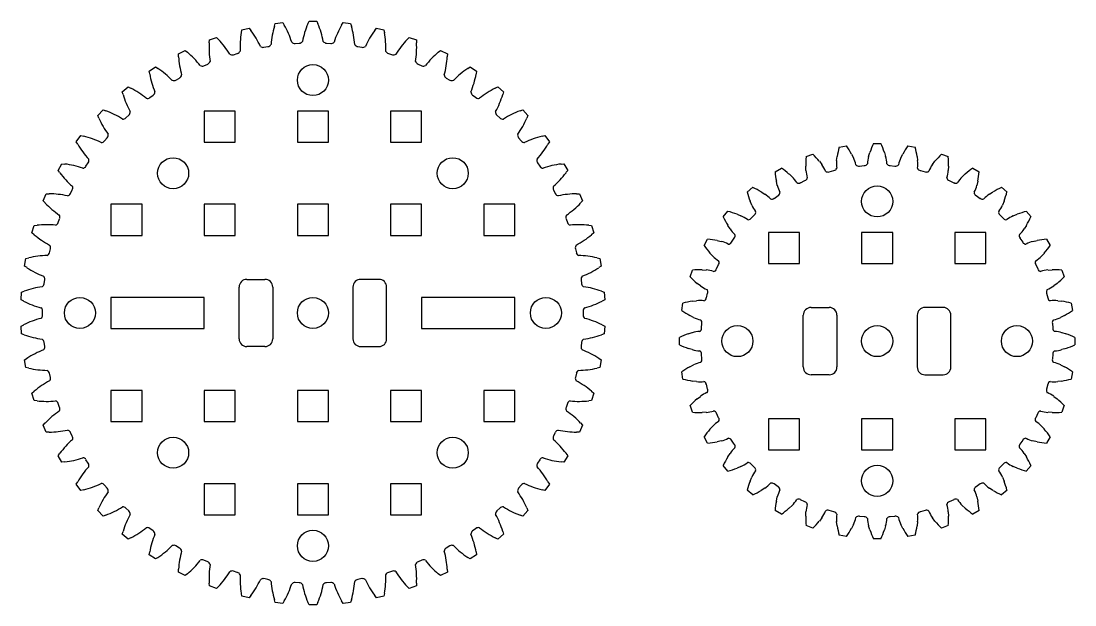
# Model space of a CAD drawing. Header units: millimetres. Extents: x 16 to 202, y 209 to 284.
# Drawn here: x 99.8 to 201.6, y 220.7 to 277.2 of the extents above; entities that cross this region are included whole.
import ezdxf

# ---------------------------------------------------------------- set-up
doc = ezdxf.new("R2010")
doc.units = ezdxf.units.MM
doc.layers.add('Default', color=7, linetype='Continuous')

# ---------------------------------------------------------------- blocks, each defined once
blk = doc.blocks.new('SE')
at = {"layer": 'Default', "color": 7, "linetype": 'Continuous'}
for p, q in [((189.96, 256.73), (189.96, 253.73)), ((192.96, 256.73), (189.96, 256.73)), ((192.96, 253.73), (192.96, 256.73)), ((189.96, 253.73), (192.96, 253.73))]:
    blk.add_line(p, q, dxfattribs=at)
blk = doc.blocks.new('SE1')
at = {"layer": 'Default', "color": 7, "linetype": 'Continuous'}
for p, q in [((171.96, 256.73), (171.96, 253.73)), ((174.96, 256.73), (171.96, 256.73)), ((174.96, 253.73), (174.96, 256.73)), ((171.96, 253.73), (174.96, 253.73))]:
    blk.add_line(p, q, dxfattribs=at)
blk = doc.blocks.new('SE2')
at = {"layer": 'Default', "color": 7, "linetype": 'Continuous'}
for p, q in [((180.96, 256.73), (180.96, 253.73)), ((183.96, 256.73), (180.96, 256.73)), ((183.96, 253.73), (183.96, 256.73)), ((180.96, 253.73), (183.96, 253.73))]:
    blk.add_line(p, q, dxfattribs=at)
blk = doc.blocks.new('SE3')
at = {"layer": 'Default', "color": 7, "linetype": 'Continuous'}
for p, q in [((189.96, 238.73), (189.96, 235.73)), ((192.96, 238.73), (189.96, 238.73)), ((192.96, 235.73), (192.96, 238.73)), ((189.96, 235.73), (192.96, 235.73))]:
    blk.add_line(p, q, dxfattribs=at)
blk = doc.blocks.new('SE4')
at = {"layer": 'Default', "color": 7, "linetype": 'Continuous'}
for p, q in [((171.96, 238.73), (171.96, 235.73)), ((174.96, 238.73), (171.96, 238.73)), ((174.96, 235.73), (174.96, 238.73)), ((171.96, 235.73), (174.96, 235.73))]:
    blk.add_line(p, q, dxfattribs=at)
blk = doc.blocks.new('SE5')
at = {"layer": 'Default', "color": 7, "linetype": 'Continuous'}
for p, q in [((180.96, 238.73), (180.96, 235.73)), ((183.96, 238.73), (180.96, 238.73)), ((183.96, 235.73), (183.96, 238.73)), ((180.96, 235.73), (183.96, 235.73))]:
    blk.add_line(p, q, dxfattribs=at)
blk = doc.blocks.new('SE6')
at = {"layer": 'Default', "color": 7, "linetype": 'Continuous'}
for p, q in [((117.47, 268.45), (117.47, 265.45)), ((120.47, 268.45), (117.47, 268.45)), ((120.47, 265.45), (120.47, 268.45)), ((117.47, 265.45), (120.47, 265.45))]:
    blk.add_line(p, q, dxfattribs=at)
blk = doc.blocks.new('SE7')
at = {"layer": 'Default', "color": 7, "linetype": 'Continuous'}
for p, q in [((126.47, 268.45), (126.47, 265.45)), ((129.47, 268.45), (126.47, 268.45)), ((129.47, 265.45), (129.47, 268.45)), ((126.47, 265.45), (129.47, 265.45))]:
    blk.add_line(p, q, dxfattribs=at)
blk = doc.blocks.new('SE8')
at = {"layer": 'Default', "color": 7, "linetype": 'Continuous'}
for p, q in [((135.47, 268.45), (135.47, 265.45)), ((138.47, 268.45), (135.47, 268.45)), ((138.47, 265.45), (138.47, 268.45)), ((135.47, 265.45), (138.47, 265.45))]:
    blk.add_line(p, q, dxfattribs=at)
blk = doc.blocks.new('SE9')
at = {"layer": 'Default', "color": 7, "linetype": 'Continuous'}
for p, q in [((147.47, 241.45), (144.47, 241.45)), ((144.47, 241.45), (144.47, 238.45)), ((147.47, 238.45), (147.47, 241.45)), ((144.47, 238.45), (147.47, 238.45))]:
    blk.add_line(p, q, dxfattribs=at)
blk = doc.blocks.new('SE10')
at = {"layer": 'Default', "color": 7, "linetype": 'Continuous'}
for p, q in [((147.47, 259.45), (144.47, 259.45)), ((144.47, 259.45), (144.47, 256.45)), ((147.47, 256.45), (147.47, 259.45)), ((144.47, 256.45), (147.47, 256.45))]:
    blk.add_line(p, q, dxfattribs=at)
blk = doc.blocks.new('SE11')
at = {"layer": 'Default', "color": 7, "linetype": 'Continuous'}
blk.add_line((138.47, 250.45), (138.47, 247.45), dxfattribs=at)
blk = doc.blocks.new('SE12')
at = {"layer": 'Default', "color": 7, "linetype": 'Continuous'}
for p, q in [((117.47, 259.45), (117.47, 256.45)), ((120.47, 259.45), (117.47, 259.45)), ((120.47, 256.45), (120.47, 259.45)), ((117.47, 256.45), (120.47, 256.45))]:
    blk.add_line(p, q, dxfattribs=at)
blk = doc.blocks.new('SE13')
at = {"layer": 'Default', "color": 7, "linetype": 'Continuous'}
for p, q in [((126.47, 259.45), (126.47, 256.45)), ((129.47, 259.45), (126.47, 259.45)), ((129.47, 256.45), (129.47, 259.45)), ((126.47, 256.45), (129.47, 256.45))]:
    blk.add_line(p, q, dxfattribs=at)
blk = doc.blocks.new('SE14')
at = {"layer": 'Default', "color": 7, "linetype": 'Continuous'}
for p, q in [((135.47, 259.45), (135.47, 256.45)), ((138.47, 259.45), (135.47, 259.45)), ((138.47, 256.45), (138.47, 259.45)), ((135.47, 256.45), (138.47, 256.45))]:
    blk.add_line(p, q, dxfattribs=at)
blk = doc.blocks.new('SE15')
at = {"layer": 'Default', "color": 7, "linetype": 'Continuous'}
for p, q in [((117.47, 241.45), (117.47, 238.45)), ((120.47, 241.45), (117.47, 241.45)), ((120.47, 238.45), (120.47, 241.45)), ((117.47, 238.45), (120.47, 238.45))]:
    blk.add_line(p, q, dxfattribs=at)
blk = doc.blocks.new('SE16')
at = {"layer": 'Default', "color": 7, "linetype": 'Continuous'}
for p, q in [((126.47, 241.45), (126.47, 238.45)), ((129.47, 241.45), (126.47, 241.45)), ((129.47, 238.45), (129.47, 241.45)), ((126.47, 238.45), (129.47, 238.45))]:
    blk.add_line(p, q, dxfattribs=at)
blk = doc.blocks.new('SE17')
at = {"layer": 'Default', "color": 7, "linetype": 'Continuous'}
for p, q in [((135.47, 241.45), (135.47, 238.45)), ((138.47, 241.45), (135.47, 241.45)), ((138.47, 238.45), (138.47, 241.45)), ((135.47, 238.45), (138.47, 238.45))]:
    blk.add_line(p, q, dxfattribs=at)
blk = doc.blocks.new('SE18')
at = {"layer": 'Default', "color": 7, "linetype": 'Continuous'}
for p, q in [((117.47, 232.45), (117.47, 229.45)), ((120.47, 232.45), (117.47, 232.45)), ((120.47, 229.45), (120.47, 232.45)), ((117.47, 229.45), (120.47, 229.45))]:
    blk.add_line(p, q, dxfattribs=at)
blk = doc.blocks.new('SE19')
at = {"layer": 'Default', "color": 7, "linetype": 'Continuous'}
for p, q in [((126.47, 232.45), (126.47, 229.45)), ((129.47, 232.45), (126.47, 232.45)), ((129.47, 229.45), (129.47, 232.45)), ((126.47, 229.45), (129.47, 229.45))]:
    blk.add_line(p, q, dxfattribs=at)
blk = doc.blocks.new('SE20')
at = {"layer": 'Default', "color": 7, "linetype": 'Continuous'}
for p, q in [((135.47, 232.45), (135.47, 229.45)), ((138.47, 232.45), (135.47, 232.45)), ((138.47, 229.45), (138.47, 232.45)), ((135.47, 229.45), (138.47, 229.45))]:
    blk.add_line(p, q, dxfattribs=at)
blk = doc.blocks.new('SE21')
at = {"layer": 'Default', "color": 7, "linetype": 'Continuous'}
for p, q in [((111.47, 241.45), (108.47, 241.45)), ((108.47, 241.45), (108.47, 238.45)), ((111.47, 238.45), (111.47, 241.45)), ((108.47, 238.45), (111.47, 238.45))]:
    blk.add_line(p, q, dxfattribs=at)
blk = doc.blocks.new('SE22')
at = {"layer": 'Default', "color": 7, "linetype": 'Continuous'}
for p, q in [((111.47, 259.45), (108.47, 259.45)), ((108.47, 259.45), (108.47, 256.45)), ((111.47, 256.45), (111.47, 259.45)), ((108.47, 256.45), (111.47, 256.45))]:
    blk.add_line(p, q, dxfattribs=at)
blk = doc.blocks.new('SE23')
at = {"layer": 'Default', "color": 7, "linetype": 'Continuous'}
for p, q in [((147.47, 241.45), (144.47, 241.45)), ((144.47, 241.45), (144.47, 238.45)), ((147.47, 238.45), (147.47, 241.45)), ((144.47, 238.45), (147.47, 238.45))]:
    blk.add_line(p, q, dxfattribs=at)
blk = doc.blocks.new('SE24')
at = {"layer": 'Default', "color": 7, "linetype": 'Continuous'}
for p, q in [((147.47, 259.45), (144.47, 259.45)), ((144.47, 259.45), (144.47, 256.45)), ((147.47, 256.45), (147.47, 259.45)), ((144.47, 256.45), (147.47, 256.45))]:
    blk.add_line(p, q, dxfattribs=at)
blk = doc.blocks.new('SE25')
at = {"layer": 'Default', "color": 7, "linetype": 'Continuous'}
for p, q in [((147.47, 250.45), (138.47, 250.45)), ((147.47, 247.45), (147.47, 250.45)), ((138.47, 247.45), (147.47, 247.45))]:
    blk.add_line(p, q, dxfattribs=at)
blk = doc.blocks.new('SE26')
at = {"layer": 'Default', "color": 7, "linetype": 'Continuous'}
blk.add_line((108.47, 250.45), (108.47, 247.45), dxfattribs=at)
blk = doc.blocks.new('SE27')
at = {"layer": 'Default', "color": 7, "linetype": 'Continuous'}
for p, q in [((117.47, 250.45), (108.47, 250.45)), ((117.47, 247.45), (117.47, 250.45)), ((108.47, 247.45), (117.47, 247.45))]:
    blk.add_line(p, q, dxfattribs=at)

msp = doc.modelspace()

# ---------------------------------------------------------------- linework, layer by layer
at = {"color": 7, "linetype": 'Continuous'}
for p, q in [((124.25, 276.65), (124.33, 276.92)), ((124.33, 276.92), (125.06, 277.01)), ((125.06, 277.01), (125.2, 276.76)), ((127.49, 276.9), (127.6, 277.15)), ((127.6, 277.15), (128.34, 277.15)), ((128.34, 277.15), (128.45, 276.9)), ((130.74, 276.76), (130.88, 277.01)), ((130.88, 277.01), (131.61, 276.92)), ((131.61, 276.92), (131.69, 276.65)), ((121.06, 276.03), (121.1, 276.31)), ((121.1, 276.31), (121.82, 276.48)), ((121.82, 276.48), (121.99, 276.25)), ((133.95, 276.25), (134.11, 276.48)), ((134.11, 276.48), (134.83, 276.31)), ((134.83, 276.31), (134.88, 276.03)), ((117.96, 275.05), (117.97, 275.33)), ((117.97, 275.33), (118.67, 275.58)), ((118.67, 275.58), (118.86, 275.37)), ((126.25, 274.99), (126.65, 275.02)), ((129.28, 275.02), (129.69, 274.99)), ((137.08, 275.37), (137.27, 275.58)), ((137.27, 275.58), (137.96, 275.33)), ((137.96, 275.33), (137.98, 275.05)), ((114.98, 273.99), (115.64, 274.32)), ((115, 273.71), (114.98, 273.99)), ((115.64, 274.32), (115.85, 274.14)), ((120.29, 273.89), (120.67, 274.01)), ((123.24, 274.62), (123.63, 274.69)), ((132.3, 274.69), (132.7, 274.62)), ((135.26, 274.01), (135.65, 273.89)), ((140.08, 274.14), (140.3, 274.32)), ((140.3, 274.32), (140.96, 273.99)), ((140.96, 273.99), (140.94, 273.71)), ((117.45, 272.83), (117.81, 272.99)), ((138.12, 272.99), (138.49, 272.83)), ((112.16, 272.31), (112.78, 272.72)), ((112.21, 272.04), (112.16, 272.31)), ((112.78, 272.72), (113.01, 272.56)), ((142.93, 272.56), (143.16, 272.72)), ((143.16, 272.72), (143.78, 272.31)), ((143.78, 272.31), (143.73, 272.04)), ((109.55, 270.32), (110.12, 270.79)), ((110.12, 270.79), (110.37, 270.67)), ((114.74, 271.45), (115.09, 271.65)), ((140.84, 271.65), (141.19, 271.45)), ((145.57, 270.67), (145.82, 270.79)), ((145.82, 270.79), (146.38, 270.32)), ((109.64, 270.05), (109.55, 270.32)), ((112.22, 269.76), (112.54, 270)), ((143.39, 270), (143.72, 269.76)), ((146.38, 270.32), (146.3, 270.05)), ((107.2, 268.04), (107.7, 268.57)), ((107.31, 267.78), (107.2, 268.04)), ((107.7, 268.57), (107.97, 268.48)), ((109.91, 267.79), (110.2, 268.07)), ((145.73, 268.07), (146.03, 267.79)), ((147.97, 268.48), (148.23, 268.57)), ((148.23, 268.57), (148.74, 268.04)), ((148.74, 268.04), (148.63, 267.78)), ((105.12, 265.5), (105.56, 266.09)), ((105.56, 266.09), (105.84, 266.02)), ((107.84, 265.57), (108.1, 265.88)), ((147.83, 265.88), (148.09, 265.57)), ((150.1, 266.02), (150.37, 266.09)), ((150.37, 266.09), (150.81, 265.5)), ((105.26, 265.25), (105.12, 265.5)), ((150.81, 265.5), (150.67, 265.25)), ((178.79, 264.98), (179.49, 265.1)), ((182.1, 265.33), (182.81, 265.33)), ((185.43, 265.1), (186.12, 264.98)), ((175.59, 264.06), (176.26, 264.3)), ((176.88, 263.61), (177.12, 263.29)), ((178.55, 263.67), (178.6, 264.07)), ((179.98, 264.31), (180.16, 263.95)), ((181.64, 264.08), (181.75, 264.47)), ((183.16, 264.47), (183.28, 264.08)), ((184.75, 263.95), (184.93, 264.31)), ((186.32, 264.07), (186.36, 263.67)), ((187.8, 263.29), (188.04, 263.61)), ((188.66, 264.3), (189.32, 264.06)), ((103.36, 262.73), (103.72, 263.37)), ((103.52, 262.51), (103.36, 262.73)), ((103.72, 263.37), (104, 263.34)), ((106.05, 263.12), (106.27, 263.46)), ((149.66, 263.46), (149.88, 263.12)), ((151.93, 263.34), (152.21, 263.37)), ((152.21, 263.37), (152.58, 262.73)), ((152.58, 262.73), (152.41, 262.51)), ((172.6, 262.59), (173.21, 262.95)), ((175.58, 262.73), (175.56, 263.13)), ((177.83, 262.6), (178.29, 262.72)), ((180.74, 263.15), (181.21, 263.19)), ((183.7, 263.19), (184.18, 263.15)), ((186.63, 262.72), (187.09, 262.6)), ((189.36, 263.13), (189.33, 262.73)), ((191.7, 262.95), (192.31, 262.59)), ((172.82, 261.28), (172.73, 261.67)), ((173.95, 262.38), (174.24, 262.1)), ((175.05, 261.54), (175.49, 261.74)), ((189.43, 261.74), (189.86, 261.54)), ((190.68, 262.1), (190.97, 262.38)), ((192.19, 261.67), (192.09, 261.28)), ((104.55, 260.48), (104.73, 260.84)), ((151.2, 260.84), (151.38, 260.48)), ((169.91, 260.63), (170.45, 261.09)), ((171.27, 260.65), (171.61, 260.43)), ((193.31, 260.43), (193.64, 260.65)), ((194.47, 261.09), (195.01, 260.63)), ((101.92, 259.78), (102.21, 260.46)), ((102.11, 259.58), (101.92, 259.78)), ((102.21, 260.46), (102.49, 260.46)), ((153.44, 260.46), (153.72, 260.46)), ((153.72, 260.46), (154.01, 259.78)), ((154.01, 259.78), (153.82, 259.58)), ((170.35, 259.38), (170.19, 259.75)), ((172.51, 260.02), (172.9, 260.3)), ((192.02, 260.3), (192.41, 260.02)), ((194.72, 259.75), (194.56, 259.38)), ((167.6, 258.24), (168.05, 258.78)), ((196.86, 258.78), (197.32, 258.24)), ((103.37, 257.69), (103.51, 258.06)), ((152.43, 258.06), (152.56, 257.69)), ((168.94, 258.49), (169.31, 258.33)), ((170.26, 258.09), (170.6, 258.42)), ((194.32, 258.42), (194.65, 258.09)), ((195.61, 258.33), (195.98, 258.49)), ((100.84, 256.68), (101.05, 257.39)), ((101.06, 256.5), (100.84, 256.68)), ((101.05, 257.39), (101.33, 257.42)), ((154.61, 257.42), (154.88, 257.39)), ((154.88, 257.39), (155.1, 256.68)), ((155.1, 256.68), (154.88, 256.5)), ((168.25, 257.08), (168.03, 257.41)), ((196.88, 257.41), (196.66, 257.08)), ((165.74, 255.47), (166.09, 256.08)), ((167.01, 255.96), (167.4, 255.86)), ((168.39, 255.79), (168.66, 256.18)), ((196.25, 256.18), (196.53, 255.79)), ((197.51, 255.86), (197.9, 255.96)), ((198.82, 256.08), (199.18, 255.47)), ((102.52, 254.77), (102.62, 255.16)), ((153.32, 255.16), (153.41, 254.77)), ((166.59, 254.45), (166.31, 254.74)), ((198.61, 254.74), (198.33, 254.45)), ((100.13, 253.48), (100.25, 254.21)), ((100.36, 253.33), (100.13, 253.48)), ((100.25, 254.21), (100.53, 254.27)), ((155.41, 254.27), (155.68, 254.21)), ((155.81, 253.48), (155.58, 253.33)), ((155.68, 254.21), (155.81, 253.48)), ((166.94, 253.2), (167.14, 253.63)), ((197.77, 253.63), (197.97, 253.2)), ((164.39, 252.43), (164.63, 253.09)), ((165.56, 253.13), (165.96, 253.1)), ((198.96, 253.1), (199.36, 253.13)), ((200.29, 253.09), (200.53, 252.43)), ((102.02, 251.78), (102.07, 252.18)), ((153.87, 252.18), (153.92, 251.78)), ((165.4, 251.57), (165.08, 251.81)), ((199.84, 251.81), (199.52, 251.57)), ((99.79, 250.22), (99.83, 250.96)), ((99.83, 250.96), (100.09, 251.05)), ((155.84, 251.05), (156.11, 250.96)), ((156.11, 250.96), (156.15, 250.22)), ((165.97, 250.4), (166.09, 250.86)), ((198.83, 250.86), (198.95, 250.4)), ((100.04, 250.09), (99.79, 250.22)), ((156.15, 250.22), (155.9, 250.09)), ((163.59, 249.2), (163.71, 249.89)), ((164.62, 250.09), (165.02, 250.13)), ((199.9, 250.13), (200.3, 250.09)), ((201.21, 249.89), (201.33, 249.2)), ((101.87, 248.75), (101.87, 249.15)), ((154.07, 249.15), (154.07, 248.75)), ((164.73, 248.52), (164.37, 248.7)), ((200.54, 248.7), (200.18, 248.52)), ((99.79, 247.67), (100.04, 247.8)), ((99.83, 246.94), (99.79, 247.67)), ((155.9, 247.8), (156.15, 247.67)), ((156.15, 247.67), (156.11, 246.94)), ((165.49, 247.47), (165.53, 247.95)), ((199.38, 247.95), (199.42, 247.47)), ((100.09, 246.84), (99.83, 246.94)), ((156.11, 246.94), (155.84, 246.84)), ((163.36, 245.87), (163.36, 246.58)), ((164.22, 246.93), (164.6, 247.05)), ((200.31, 247.05), (200.7, 246.93)), ((201.56, 246.58), (201.56, 245.87)), ((102.07, 245.72), (102.02, 246.12)), ((153.92, 246.12), (153.87, 245.72)), ((164.6, 245.41), (164.22, 245.52)), ((200.7, 245.52), (200.31, 245.41)), ((100.13, 244.41), (100.36, 244.57)), ((100.25, 243.69), (100.13, 244.41)), ((155.58, 244.57), (155.81, 244.41)), ((155.81, 244.41), (155.68, 243.69)), ((165.53, 244.51), (165.49, 244.98)), ((199.42, 244.98), (199.38, 244.51)), ((100.53, 243.62), (100.25, 243.69)), ((155.68, 243.69), (155.41, 243.62)), ((163.71, 242.56), (163.59, 243.26)), ((164.37, 243.75), (164.73, 243.93)), ((200.18, 243.93), (200.54, 243.75)), ((201.33, 243.26), (201.21, 242.56)), ((102.62, 242.73), (102.52, 243.12)), ((153.41, 243.12), (153.32, 242.73)), ((165.02, 242.32), (164.62, 242.37)), ((200.3, 242.37), (199.9, 242.32)), ((100.84, 241.21), (101.06, 241.39)), ((101.05, 240.5), (100.84, 241.21)), ((154.88, 241.39), (155.1, 241.21)), ((155.1, 241.21), (154.88, 240.5)), ((166.09, 241.6), (165.97, 242.06)), ((198.95, 242.06), (198.83, 241.6)), ((101.33, 240.47), (101.05, 240.5)), ((103.51, 239.83), (103.37, 240.21)), ((152.56, 240.21), (152.43, 239.83)), ((154.88, 240.5), (154.61, 240.47)), ((165.08, 240.65), (165.4, 240.89)), ((199.52, 240.89), (199.84, 240.65)), ((164.63, 239.36), (164.39, 240.03)), ((165.96, 239.35), (165.56, 239.33)), ((167.14, 238.82), (166.94, 239.26)), ((197.97, 239.26), (197.77, 238.82)), ((199.36, 239.33), (198.96, 239.35)), ((200.53, 240.03), (200.29, 239.36)), ((101.92, 238.11), (102.11, 238.32)), ((153.82, 238.32), (154.01, 238.11)), ((102.21, 237.44), (101.92, 238.11)), ((102.49, 237.44), (102.21, 237.44)), ((104.73, 237.05), (104.55, 237.41)), ((151.38, 237.41), (151.2, 237.05)), ((153.72, 237.44), (153.44, 237.44)), ((154.01, 238.11), (153.72, 237.44)), ((166.31, 237.72), (166.59, 238.01)), ((198.33, 238.01), (198.61, 237.72)), ((166.09, 236.37), (165.74, 236.98)), ((167.4, 236.59), (167.01, 236.5)), ((168.66, 236.28), (168.39, 236.67)), ((196.53, 236.67), (196.25, 236.28)), ((197.9, 236.5), (197.51, 236.59)), ((199.18, 236.98), (198.82, 236.37)), ((103.36, 235.16), (103.52, 235.39)), ((103.72, 234.53), (103.36, 235.16)), ((152.58, 235.16), (152.21, 234.53)), ((152.41, 235.39), (152.58, 235.16)), ((168.03, 235.04), (168.25, 235.38)), ((196.66, 235.38), (196.88, 235.04)), ((104, 234.56), (103.72, 234.53)), ((106.27, 234.44), (106.05, 234.77)), ((149.88, 234.77), (149.66, 234.44)), ((152.21, 234.53), (151.93, 234.56)), ((168.05, 233.68), (167.6, 234.22)), ((169.31, 234.12), (168.94, 233.96)), ((170.6, 234.03), (170.26, 234.37)), ((194.65, 234.37), (194.32, 234.03)), ((195.98, 233.96), (195.61, 234.12)), ((197.32, 234.22), (196.86, 233.68)), ((170.19, 232.71), (170.35, 233.08)), ((194.56, 233.08), (194.72, 232.71)), ((105.12, 232.4), (105.26, 232.64)), ((105.56, 231.81), (105.12, 232.4)), ((108.1, 232.02), (107.84, 232.32)), ((148.09, 232.32), (147.83, 232.02)), ((150.81, 232.4), (150.37, 231.81)), ((150.67, 232.64), (150.81, 232.4)), ((172.9, 232.16), (172.51, 232.43)), ((192.41, 232.43), (192.02, 232.16)), ((105.84, 231.87), (105.56, 231.81)), ((150.37, 231.81), (150.1, 231.87)), ((170.45, 231.37), (169.91, 231.82)), ((171.61, 232.02), (171.27, 231.8)), ((172.73, 230.78), (172.82, 231.17)), ((192.09, 231.17), (192.19, 230.78)), ((193.64, 231.8), (193.31, 232.02)), ((195.01, 231.82), (194.47, 231.37)), ((107.2, 229.86), (107.31, 230.12)), ((110.2, 229.82), (109.91, 230.1)), ((146.03, 230.1), (145.73, 229.82)), ((148.63, 230.12), (148.74, 229.86)), ((174.24, 230.36), (173.95, 230.08)), ((175.49, 230.71), (175.05, 230.91)), ((189.86, 230.91), (189.43, 230.71)), ((190.97, 230.08), (190.68, 230.36)), ((107.7, 229.32), (107.2, 229.86)), ((107.97, 229.42), (107.7, 229.32)), ((148.23, 229.32), (147.97, 229.42)), ((148.74, 229.86), (148.23, 229.32)), ((173.21, 229.51), (172.6, 229.86)), ((175.56, 229.33), (175.58, 229.73)), ((177.12, 229.17), (176.88, 228.85)), ((178.29, 229.74), (177.83, 229.86)), ((181.21, 229.26), (180.74, 229.3)), ((184.18, 229.3), (183.7, 229.26)), ((187.09, 229.86), (186.63, 229.74)), ((188.04, 228.85), (187.8, 229.17)), ((189.33, 229.73), (189.36, 229.33)), ((192.31, 229.86), (191.7, 229.51)), ((112.54, 227.89), (112.22, 228.13)), ((143.72, 228.13), (143.39, 227.89)), ((176.26, 228.16), (175.59, 228.4)), ((178.6, 228.39), (178.55, 228.79)), ((180.16, 228.5), (179.98, 228.14)), ((181.75, 227.99), (181.64, 228.37)), ((183.28, 228.37), (183.16, 227.99)), ((184.93, 228.14), (184.75, 228.5)), ((186.36, 228.79), (186.32, 228.39)), ((189.32, 228.4), (188.66, 228.16)), ((109.55, 227.58), (109.64, 227.85)), ((110.12, 227.1), (109.55, 227.58)), ((110.37, 227.23), (110.12, 227.1)), ((145.82, 227.1), (145.57, 227.23)), ((146.38, 227.58), (145.82, 227.1)), ((146.3, 227.85), (146.38, 227.58)), ((179.49, 227.36), (178.79, 227.48)), ((182.81, 227.13), (182.1, 227.13)), ((186.12, 227.48), (185.43, 227.36)), ((115.09, 226.24), (114.74, 226.44)), ((141.19, 226.44), (140.84, 226.24)), ((112.16, 225.58), (112.21, 225.86)), ((112.78, 225.18), (112.16, 225.58)), ((113.01, 225.33), (112.78, 225.18)), ((117.81, 224.9), (117.45, 225.06)), ((138.49, 225.06), (138.12, 224.9)), ((143.16, 225.18), (142.93, 225.33)), ((143.78, 225.58), (143.16, 225.18)), ((143.73, 225.86), (143.78, 225.58)), ((114.98, 223.91), (115, 224.19)), ((115.64, 223.58), (114.98, 223.91)), ((120.67, 223.89), (120.29, 224)), ((135.65, 224), (135.26, 223.89)), ((140.96, 223.91), (140.3, 223.58)), ((140.94, 224.19), (140.96, 223.91)), ((115.85, 223.76), (115.64, 223.58)), ((123.63, 223.21), (123.24, 223.28)), ((126.65, 222.88), (126.25, 222.9)), ((129.69, 222.9), (129.28, 222.88)), ((132.7, 223.28), (132.3, 223.21)), ((140.3, 223.58), (140.08, 223.76)), ((117.97, 222.57), (117.96, 222.85)), ((118.67, 222.32), (117.97, 222.57)), ((118.86, 222.52), (118.67, 222.32)), ((137.27, 222.32), (137.08, 222.52)), ((137.96, 222.57), (137.27, 222.32)), ((137.98, 222.85), (137.96, 222.57)), ((121.1, 221.59), (121.06, 221.86)), ((121.82, 221.42), (121.1, 221.59)), ((121.99, 221.64), (121.82, 221.42)), ((124.33, 220.97), (124.25, 221.24)), ((125.06, 220.89), (124.33, 220.97)), ((125.2, 221.13), (125.06, 220.89)), ((127.6, 220.74), (127.49, 221)), ((128.45, 221), (128.34, 220.74)), ((130.88, 220.89), (130.74, 221.13)), ((131.61, 220.97), (130.88, 220.89)), ((131.69, 221.24), (131.61, 220.97)), ((134.11, 221.42), (133.95, 221.64)), ((134.83, 221.59), (134.11, 221.42)), ((134.88, 221.86), (134.83, 221.59)), ((128.34, 220.74), (127.6, 220.74))]:
    msp.add_line(p, q, dxfattribs=at)
for centre in [(127.97, 271.45), (114.47, 262.45), (141.47, 262.45), (182.46, 259.73), (105.47, 248.95), (127.97, 248.95), (150.47, 248.95), (168.96, 246.23), (182.46, 246.23), (195.96, 246.23), (114.47, 235.45), (141.47, 235.45), (182.46, 232.73), (127.97, 226.45)]:
    msp.add_circle(centre, 1.5, dxfattribs=at)
for centre, radius, start, end in [((135.19, 273.58), 8.39, 156.7367, 168.9717), ((120.74, 273.58), 8.39, 11.0283, 23.2633), ((129.32, 274.59), 8.39, 170.07, 182.3051), ((115.25, 271.25), 8.39, 24.3616, 36.5966), ((132.29, 274.26), 8.39, 163.4034, 175.6384), ((117.93, 272.58), 8.39, 17.6949, 29.93), ((138.01, 272.58), 8.39, 150.07, 162.3051), ((123.65, 274.26), 8.39, 4.3616, 16.5966), ((140.68, 271.25), 8.39, 143.4034, 155.6384), ((126.62, 274.59), 8.39, 357.6949, 9.93), ((126.33, 274.57), 8.39, 176.7367, 188.9717), ((112.75, 269.63), 8.39, 31.0283, 43.2633), ((123.57, 275.07), 0.391, 278.706, 332.706), ((126.22, 275.38), 0.391, 220.6274, 274.6274), ((126.64, 275.41), 0.391, 272.0393, 326.0393), ((129.3, 275.41), 0.391, 213.9607, 267.9607), ((129.72, 275.38), 0.391, 265.3726, 319.3726), ((132.36, 275.07), 0.391, 207.294, 261.294), ((143.18, 269.63), 8.39, 136.7367, 148.9717), ((129.6, 274.57), 8.39, 351.0283, 3.2633), ((110.45, 267.72), 8.39, 37.6949, 49.93), ((120.17, 274.27), 0.391, 233.9607, 287.9607), ((120.57, 274.39), 0.391, 285.3726, 339.3726), ((123.16, 275), 0.391, 227.294, 281.294), ((132.77, 275), 0.391, 258.706, 312.706), ((135.36, 274.39), 0.391, 200.6274, 254.6274), ((135.77, 274.27), 0.391, 252.0393, 306.0393), ((145.48, 267.72), 8.39, 130.07, 142.3051), ((123.37, 274.21), 8.39, 183.4034, 195.6384), ((117.28, 273.19), 0.391, 240.6274, 294.6274), ((117.67, 273.36), 0.391, 292.0393, 346.0393), ((138.27, 273.36), 0.391, 193.9607, 247.9607), ((138.65, 273.19), 0.391, 245.3726, 299.3726), ((132.57, 274.21), 8.39, 344.3616, 356.5966), ((120.47, 273.5), 8.39, 190.07, 202.3051), ((108.39, 265.56), 8.39, 44.3616, 56.5966), ((114.9, 272), 0.391, 298.706, 352.706), ((141.03, 272), 0.391, 187.294, 241.294), ((147.54, 265.56), 8.39, 123.4034, 135.6384), ((135.47, 273.5), 8.39, 337.6949, 349.93), ((114.54, 271.79), 0.391, 247.294, 301.294), ((141.4, 271.79), 0.391, 238.706, 292.706), ((117.67, 272.47), 8.39, 196.7367, 208.9717), ((106.6, 263.17), 8.39, 51.0283, 63.2633), ((111.98, 270.07), 0.391, 253.9607, 307.9607), ((112.32, 270.32), 0.391, 305.3726, 359.3726), ((143.62, 270.32), 0.391, 180.6274, 234.6274), ((143.96, 270.07), 0.391, 232.0393, 286.0393), ((149.34, 263.17), 8.39, 116.7367, 128.9717), ((138.27, 272.47), 8.39, 331.0283, 343.2633), ((115.01, 271.11), 8.39, 203.4034, 215.6384), ((105.09, 260.6), 8.39, 57.6949, 69.93), ((109.64, 268.07), 0.391, 260.6274, 314.6274), ((109.94, 268.36), 0.391, 312.0393, 6.0393), ((145.99, 268.36), 0.391, 173.9607, 227.9607), ((146.3, 268.07), 0.391, 225.3726, 279.3726), ((150.85, 260.6), 8.39, 110.07, 122.3051), ((140.93, 271.11), 8.39, 324.3616, 336.5966), ((103.89, 257.86), 8.39, 64.3616, 76.5966), ((107.81, 266.14), 0.391, 318.706, 12.706), ((148.13, 266.14), 0.391, 167.294, 221.294), ((152.04, 257.86), 8.39, 103.4034, 115.6384), ((112.52, 269.46), 8.39, 210.07, 222.3051), ((107.54, 265.82), 0.391, 267.294, 321.294), ((148.4, 265.82), 0.391, 218.706, 272.706), ((143.41, 269.46), 8.39, 317.6949, 329.93), ((185.98, 262.96), 7.46, 164.2891, 171.4247), ((173.43, 260.74), 7.46, 28.5753, 35.7109), ((188.83, 262.09), 7.46, 154.2891, 161.4247), ((176.09, 262.09), 7.46, 18.5753, 25.7109), ((191.49, 260.74), 7.46, 144.2891, 151.4247), ((178.94, 262.96), 7.46, 8.5753, 15.7109), ((105.95, 263.68), 0.391, 325.3726, 19.3726), ((149.99, 263.68), 0.391, 160.6274, 214.6274), ((183.02, 263.31), 7.46, 174.2891, 181.4247), ((171.04, 258.95), 7.46, 38.5753, 45.7109), ((181.59, 263.33), 3.06, 173.6932, 187.2138), ((177.42, 262.6), 3.06, 12.7862, 26.3068), ((184.57, 263.22), 3.06, 163.6932, 177.2138), ((180.34, 263.22), 3.06, 2.7862, 16.3068), ((187.49, 262.6), 3.06, 153.6932, 167.2138), ((183.32, 263.33), 3.06, 352.7862, 6.3068), ((193.87, 258.95), 7.46, 134.2891, 141.4247), ((181.9, 263.31), 7.46, 358.5753, 5.7109), ((103.02, 255.01), 8.39, 71.0283, 83.2633), ((105.72, 263.33), 0.391, 273.9607, 327.9607), ((150.22, 263.33), 0.391, 212.0393, 266.0393), ((152.92, 255.01), 8.39, 96.7367, 108.9717), ((180.04, 263.15), 7.46, 184.2891, 191.4247), ((169.01, 256.78), 7.46, 48.5753, 55.7109), ((178.63, 262.92), 3.06, 183.6932, 197.2138), ((174.66, 261.47), 3.06, 22.7862, 36.3068), ((177.69, 262.87), 0.303, 223.8782, 295.8782), ((178.26, 263.02), 0.303, 274.1218, 346.1218), ((180.66, 263.44), 0.303, 213.8782, 285.8782), ((181.24, 263.49), 0.303, 264.1218, 336.1218), ((183.67, 263.49), 0.303, 203.8782, 275.8782), ((184.26, 263.44), 0.303, 254.1218, 326.1218), ((186.65, 263.02), 0.303, 193.8782, 265.8782), ((187.22, 262.87), 0.303, 244.1218, 316.1218), ((190.26, 261.47), 3.06, 143.6932, 157.2138), ((186.28, 262.92), 3.06, 342.7862, 356.3068), ((195.91, 256.78), 7.46, 124.2891, 131.4247), ((184.87, 263.15), 7.46, 348.5753, 355.7109), ((110.25, 267.52), 8.39, 216.7367, 228.9717), ((145.69, 267.52), 8.39, 311.0283, 323.2633), ((172.13, 259.89), 3.06, 32.7862, 46.3068), ((175.41, 262.04), 0.303, 284.1218, 356.1218), ((189.5, 262.04), 0.303, 183.8782, 255.8782), ((192.79, 259.89), 3.06, 133.6932, 147.2138), ((104.39, 261.02), 0.391, 332.0393, 26.0393), ((151.55, 261.02), 0.391, 153.9607, 207.9607), ((177.14, 262.48), 7.46, 194.2891, 201.4247), ((167.38, 254.28), 7.46, 58.5753, 65.7109), ((175.79, 262.01), 3.06, 193.6932, 207.2138), ((172.77, 260.57), 0.303, 294.1218, 6.1218), ((174.88, 261.79), 0.303, 233.8782, 305.8782), ((190.04, 261.79), 0.303, 234.1218, 306.1218), ((189.12, 262.01), 3.06, 332.7862, 346.3068), ((192.14, 260.57), 0.303, 173.8782, 245.8782), ((197.54, 254.28), 7.46, 114.2891, 121.4247), ((187.77, 262.48), 7.46, 338.5753, 345.7109), ((108.21, 265.34), 8.39, 223.4034, 235.6384), ((102.48, 252.07), 8.39, 77.6949, 89.93), ((104.2, 260.65), 0.391, 280.6274, 334.6274), ((151.74, 260.65), 0.391, 205.3726, 259.3726), ((153.45, 252.07), 8.39, 90.07, 102.3051), ((147.73, 265.34), 8.39, 304.3616, 316.5966), ((169.91, 257.89), 3.06, 42.7862, 56.3068), ((172.29, 260.24), 0.303, 243.8782, 315.8782), ((192.63, 260.24), 0.303, 224.1218, 296.1218), ((195, 257.89), 3.06, 123.6932, 137.2138), ((166.21, 251.54), 7.46, 68.5753, 75.7109), ((173.16, 260.61), 3.06, 203.6932, 217.2138), ((170.43, 258.67), 0.303, 304.1218, 16.1218), ((194.49, 258.67), 0.303, 163.8782, 235.8782), ((191.76, 260.61), 3.06, 322.7862, 336.3068), ((198.71, 251.54), 7.46, 104.2891, 111.4247), ((103, 257.81), 0.391, 287.294, 341.294), ((103.15, 258.21), 0.391, 338.706, 32.706), ((152.79, 258.21), 0.391, 147.294, 201.294), ((152.93, 257.81), 0.391, 198.706, 252.706), ((174.4, 261.31), 7.46, 204.2891, 211.4247), ((168.08, 255.53), 3.06, 52.7862, 66.3068), ((170.01, 258.26), 0.303, 253.8782, 325.8782), ((194.9, 258.26), 0.303, 214.1218, 286.1218), ((196.84, 255.53), 3.06, 113.6932, 127.2138), ((190.51, 261.31), 7.46, 328.5753, 335.7109), ((106.44, 262.94), 8.39, 230.07, 242.3051), ((102.29, 249.09), 8.39, 84.3616, 96.5966), ((153.64, 249.09), 8.39, 83.4034, 95.6384), ((149.5, 262.94), 8.39, 297.6949, 309.93), ((170.8, 258.77), 3.06, 213.6932, 227.2138), ((168.45, 256.4), 0.303, 314.1218, 26.1218), ((196.47, 256.4), 0.303, 153.8782, 225.8782), ((194.12, 258.77), 3.06, 312.7862, 326.3068), ((102.24, 255.26), 0.391, 345.3726, 39.3726), ((153.7, 255.26), 0.391, 140.6274, 194.6274), ((171.91, 259.68), 7.46, 214.2891, 221.4247), ((165.53, 248.64), 7.46, 78.5753, 85.7109), ((166.68, 252.89), 3.06, 62.7862, 76.3068), ((168.11, 255.91), 0.303, 263.8782, 335.8782), ((196.8, 255.91), 0.303, 204.1218, 276.1218), ((198.24, 252.89), 3.06, 103.6932, 117.2138), ((199.38, 248.64), 7.46, 94.2891, 101.4247), ((193.01, 259.68), 7.46, 318.5753, 325.7109), ((102.45, 246.11), 8.39, 91.0283, 103.2633), ((102.14, 254.85), 0.391, 293.9607, 347.9607), ((153.79, 254.85), 0.391, 192.0393, 246.0393), ((153.48, 246.11), 8.39, 76.7367, 88.9717), ((168.8, 256.56), 3.06, 223.6932, 237.2138), ((196.12, 256.56), 3.06, 302.7862, 316.3068), ((166.9, 253.81), 0.303, 324.1218, 36.1218), ((198.02, 253.81), 0.303, 143.8782, 215.8782), ((104.96, 260.34), 8.39, 236.7367, 248.9717), ((101.68, 252.23), 0.391, 352.0393, 46.0393), ((154.26, 252.23), 0.391, 133.9607, 187.9607), ((150.97, 260.34), 8.39, 291.0283, 303.2633), ((169.73, 257.64), 7.46, 224.2891, 231.4247), ((165.37, 245.67), 7.46, 88.5753, 95.7109), ((165.76, 250.05), 3.06, 72.7862, 86.3068), ((166.65, 253.27), 0.303, 273.8782, 345.8782), ((198.27, 253.27), 0.303, 194.1218, 266.1218), ((199.15, 250.05), 3.06, 93.6932, 107.2138), ((199.54, 245.67), 7.46, 84.2891, 91.4247), ((195.18, 257.64), 7.46, 308.5753, 315.7109), ((102.95, 243.17), 8.39, 97.6949, 109.93), ((101.63, 251.81), 0.391, 300.6274, 354.6274), ((154.3, 251.81), 0.391, 185.3726, 239.3726), ((152.98, 243.17), 8.39, 70.07, 82.3051), ((167.21, 254.03), 3.06, 233.6932, 247.2138), ((197.7, 254.03), 3.06, 292.7862, 306.3068), ((165.66, 250.42), 0.303, 283.8782, 355.8782), ((165.82, 250.99), 0.303, 334.1218, 46.1218), ((199.1, 250.99), 0.303, 133.8782, 205.8782), ((199.25, 250.42), 0.303, 184.1218, 256.1218), ((103.79, 257.59), 8.39, 243.4034, 255.6384), ((101.48, 249.16), 0.391, 358.706, 52.706), ((154.46, 249.16), 0.391, 127.294, 181.294), ((152.14, 257.59), 8.39, 284.3616, 296.5966), ((165.73, 242.71), 7.46, 98.5753, 105.7109), ((165.35, 247.09), 3.06, 82.7862, 96.3068), ((199.56, 247.09), 3.06, 83.6932, 97.2138), ((199.19, 242.71), 7.46, 74.2891, 81.4247), ((103.79, 240.3), 8.39, 104.3616, 116.5966), ((101.48, 248.74), 0.391, 307.294, 1.294), ((154.46, 248.74), 0.391, 178.706, 232.706), ((152.14, 240.3), 8.39, 63.4034, 75.6384), ((167.94, 255.26), 7.46, 234.2891, 241.4247), ((166.09, 251.26), 3.06, 243.6932, 257.2138), ((198.83, 251.26), 3.06, 282.7862, 296.3068), ((196.97, 255.26), 7.46, 298.5753, 305.7109), ((165.19, 247.44), 0.303, 293.8782, 5.8782), ((165.24, 248.03), 0.303, 344.1218, 56.1218), ((199.67, 248.03), 0.303, 123.8782, 195.8782), ((199.72, 247.44), 0.303, 174.1218, 246.1218), ((102.95, 254.73), 8.39, 250.07, 262.3051), ((101.63, 246.08), 0.391, 5.3726, 59.3726), ((154.3, 246.08), 0.391, 120.6274, 174.6274), ((152.98, 254.73), 8.39, 277.6949, 289.93), ((166.6, 239.86), 7.46, 108.5753, 115.7109), ((165.46, 244.11), 3.06, 92.7862, 106.3068), ((199.45, 244.11), 3.06, 73.6932, 87.2138), ((198.32, 239.86), 7.46, 64.2891, 71.4247), ((104.96, 237.55), 8.39, 111.0283, 123.2633), ((101.68, 245.66), 0.391, 313.9607, 7.9607), ((154.26, 245.66), 0.391, 172.0393, 226.0393), ((150.97, 237.55), 8.39, 56.7367, 68.9717), ((166.6, 252.6), 7.46, 244.2891, 251.4247), ((165.46, 248.35), 3.06, 253.6932, 267.2138), ((165.19, 245.01), 0.303, 354.1218, 66.1218), ((199.72, 245.01), 0.303, 113.8782, 185.8782), ((199.45, 248.35), 3.06, 272.7862, 286.3068), ((198.32, 252.6), 7.46, 288.5753, 295.7109), ((165.24, 244.43), 0.303, 303.8782, 15.8782), ((199.67, 244.43), 0.303, 164.1218, 236.1218), ((102.45, 251.79), 8.39, 256.7367, 268.9717), ((102.14, 243.04), 0.391, 12.0393, 66.0393), ((153.79, 243.04), 0.391, 113.9607, 167.9607), ((153.48, 251.79), 8.39, 271.0283, 283.2633), ((167.94, 237.2), 7.46, 118.5753, 125.7109), ((166.09, 241.19), 3.06, 102.7862, 116.3068), ((198.83, 241.19), 3.06, 63.6932, 77.2138), ((196.97, 237.2), 7.46, 54.2891, 61.4247), ((106.44, 234.96), 8.39, 117.6949, 129.93), ((102.24, 242.63), 0.391, 320.6274, 14.6274), ((153.7, 242.63), 0.391, 165.3726, 219.3726), ((149.5, 234.96), 8.39, 50.07, 62.3051), ((165.73, 249.75), 7.46, 254.2891, 261.4247), ((165.35, 245.36), 3.06, 263.6932, 277.2138), ((165.66, 242.03), 0.303, 4.1218, 76.1218), ((199.25, 242.03), 0.303, 103.8782, 175.8782), ((199.56, 245.36), 3.06, 262.7862, 276.3068), ((199.19, 249.75), 7.46, 278.5753, 285.7109), ((167.21, 238.43), 3.06, 112.7862, 126.3068), ((165.82, 241.46), 0.303, 313.8782, 25.8782), ((199.1, 241.46), 0.303, 154.1218, 226.1218), ((197.7, 238.43), 3.06, 53.6932, 67.2138), ((102.29, 248.8), 8.39, 263.4034, 275.6384), ((103, 240.08), 0.391, 18.706, 72.706), ((152.93, 240.08), 0.391, 107.294, 161.294), ((153.64, 248.8), 8.39, 264.3616, 276.5966), ((169.73, 234.81), 7.46, 128.5753, 135.7109), ((195.18, 234.81), 7.46, 44.2891, 51.4247), ((108.21, 232.55), 8.39, 124.3616, 136.5966), ((103.15, 239.69), 0.391, 327.294, 21.294), ((152.79, 239.69), 0.391, 158.706, 212.706), ((147.73, 232.55), 8.39, 43.4034, 55.6384), ((165.37, 246.79), 7.46, 264.2891, 271.4247), ((165.76, 242.4), 3.06, 273.6932, 287.2138), ((166.65, 239.18), 0.303, 14.1218, 86.1218), ((198.27, 239.18), 0.303, 93.8782, 165.8782), ((199.15, 242.4), 3.06, 252.7862, 266.3068), ((199.54, 246.79), 7.46, 268.5753, 275.7109), ((168.8, 235.9), 3.06, 122.7862, 136.3068), ((166.9, 238.65), 0.303, 323.8782, 35.8782), ((198.02, 238.65), 0.303, 144.1218, 216.1218), ((196.12, 235.9), 3.06, 43.6932, 57.2138), ((102.48, 245.83), 8.39, 270.07, 282.3051), ((104.2, 237.25), 0.391, 25.3726, 79.3726), ((151.74, 237.25), 0.391, 100.6274, 154.6274), ((153.45, 245.83), 8.39, 257.6949, 269.93), ((171.91, 232.78), 7.46, 138.5753, 145.7109), ((193.01, 232.78), 7.46, 34.2891, 41.4247), ((110.25, 230.37), 8.39, 131.0283, 143.2633), ((104.39, 236.87), 0.391, 333.9607, 27.9607), ((151.55, 236.87), 0.391, 152.0393, 206.0393), ((145.69, 230.37), 8.39, 36.7367, 48.9717), ((165.53, 243.82), 7.46, 274.2891, 281.4247), ((166.68, 239.56), 3.06, 283.6932, 297.2138), ((168.11, 236.54), 0.303, 24.1218, 96.1218), ((168.45, 236.06), 0.303, 333.8782, 45.8782), ((196.47, 236.06), 0.303, 134.1218, 206.1218), ((196.8, 236.54), 0.303, 83.8782, 155.8782), ((198.24, 239.56), 3.06, 242.7862, 256.3068), ((199.38, 243.82), 7.46, 258.5753, 265.7109), ((170.8, 233.68), 3.06, 132.7862, 146.3068), ((194.12, 233.68), 3.06, 33.6932, 47.2138), ((103.02, 242.89), 8.39, 276.7367, 288.9717), ((112.52, 228.44), 8.39, 137.6949, 149.93), ((105.72, 234.57), 0.391, 32.0393, 86.0393), ((105.95, 234.21), 0.391, 340.6274, 34.6274), ((149.99, 234.21), 0.391, 145.3726, 199.3726), ((143.41, 228.44), 8.39, 30.07, 42.3051), ((150.22, 234.57), 0.391, 93.9607, 147.9607), ((152.92, 242.89), 8.39, 251.0283, 263.2633), ((174.4, 231.15), 7.46, 148.5753, 155.7109), ((168.08, 236.93), 3.06, 293.6932, 307.2138), ((170.01, 234.2), 0.303, 34.1218, 106.1218), ((194.9, 234.2), 0.303, 73.8782, 145.8782), ((196.84, 236.93), 3.06, 232.7862, 246.3068), ((190.51, 231.15), 7.46, 24.2891, 31.4247), ((166.21, 240.91), 7.46, 284.2891, 291.4247), ((173.16, 231.85), 3.06, 142.7862, 156.3068), ((170.43, 233.78), 0.303, 343.8782, 55.8782), ((194.49, 233.78), 0.303, 124.1218, 196.1218), ((191.76, 231.85), 3.06, 23.6932, 37.2138), ((198.71, 240.91), 7.46, 248.5753, 255.7109), ((103.89, 240.03), 8.39, 283.4034, 295.6384), ((107.54, 232.08), 0.391, 38.706, 92.706), ((148.4, 232.08), 0.391, 87.294, 141.294), ((152.04, 240.03), 8.39, 244.3616, 256.5966), ((177.14, 229.98), 7.46, 158.5753, 165.7109), ((169.91, 234.57), 3.06, 303.6932, 317.2138), ((172.29, 232.22), 0.303, 44.1218, 116.1218), ((172.77, 231.88), 0.303, 353.8782, 65.8782), ((192.14, 231.88), 0.303, 114.1218, 186.1218), ((192.63, 232.22), 0.303, 63.8782, 135.8782), ((195, 234.57), 3.06, 222.7862, 236.3068), ((187.77, 229.98), 7.46, 14.2891, 21.4247), ((115.01, 226.78), 8.39, 144.3616, 156.5966), ((107.81, 231.76), 0.391, 347.294, 41.294), ((148.13, 231.76), 0.391, 138.706, 192.706), ((140.93, 226.78), 8.39, 23.4034, 35.6384), ((167.38, 238.17), 7.46, 294.2891, 301.4247), ((175.79, 230.45), 3.06, 152.7862, 166.3068), ((189.12, 230.45), 3.06, 13.6932, 27.2138), ((197.54, 238.17), 7.46, 238.5753, 245.7109), ((105.09, 237.3), 8.39, 290.07, 302.3051), ((109.64, 229.82), 0.391, 45.3726, 99.3726), ((146.3, 229.82), 0.391, 80.6274, 134.6274), ((150.85, 237.3), 8.39, 237.6949, 249.93), ((180.04, 229.3), 7.46, 168.5753, 175.7109), ((169.01, 235.68), 7.46, 304.2891, 311.4247), ((172.13, 232.57), 3.06, 313.6932, 327.2138), ((174.88, 230.67), 0.303, 54.1218, 126.1218), ((175.41, 230.42), 0.303, 3.8782, 75.8782), ((178.63, 229.53), 3.06, 162.7862, 176.3068), ((189.5, 230.42), 0.303, 104.1218, 176.1218), ((186.28, 229.53), 3.06, 3.6932, 17.2138), ((190.04, 230.67), 0.303, 53.8782, 125.8782), ((192.79, 232.57), 3.06, 212.7862, 226.3068), ((195.91, 235.68), 7.46, 228.5753, 235.7109), ((184.87, 229.3), 7.46, 4.2891, 11.4247), ((117.67, 225.43), 8.39, 151.0283, 163.2633), ((109.94, 229.53), 0.391, 353.9607, 47.9607), ((145.99, 229.53), 0.391, 132.0393, 186.0393), ((138.27, 225.43), 8.39, 16.7367, 28.9717), ((183.02, 229.14), 7.46, 178.5753, 185.7109), ((174.66, 230.98), 3.06, 323.6932, 337.2138), ((177.69, 229.59), 0.303, 64.1218, 136.1218), ((178.26, 229.43), 0.303, 13.8782, 85.8782), ((181.59, 229.12), 3.06, 172.7862, 186.3068), ((177.42, 229.86), 3.06, 333.6932, 347.2138), ((180.66, 229.01), 0.303, 74.1218, 146.1218), ((181.24, 228.96), 0.303, 23.8782, 95.8782), ((184.57, 229.23), 3.06, 182.7862, 196.3068), ((180.34, 229.23), 3.06, 343.6932, 357.2138), ((183.67, 228.96), 0.303, 84.1218, 156.1218), ((184.26, 229.01), 0.303, 33.8782, 105.8782), ((187.49, 229.86), 3.06, 192.7862, 206.3068), ((186.65, 229.43), 0.303, 94.1218, 166.1218), ((183.32, 229.12), 3.06, 353.6932, 7.2138), ((187.22, 229.59), 0.303, 43.8782, 115.8782), ((190.26, 230.98), 3.06, 202.7862, 216.3068), ((181.9, 229.14), 7.46, 354.2891, 1.4247), ((106.6, 234.72), 8.39, 296.7367, 308.9717), ((111.98, 227.82), 0.391, 52.0393, 106.0393), ((143.96, 227.82), 0.391, 73.9607, 127.9607), ((149.34, 234.72), 8.39, 231.0283, 243.2633), ((171.04, 233.5), 7.46, 314.2891, 321.4247), ((185.98, 229.5), 7.46, 188.5753, 195.7109), ((173.43, 231.71), 7.46, 324.2891, 331.4247), ((188.83, 230.37), 7.46, 198.5753, 205.7109), ((176.09, 230.37), 7.46, 334.2891, 341.4247), ((191.49, 231.71), 7.46, 208.5753, 215.7109), ((178.94, 229.5), 7.46, 344.2891, 351.4247), ((193.87, 233.5), 7.46, 218.5753, 225.7109), ((120.47, 224.39), 8.39, 157.6949, 169.93), ((112.32, 227.57), 0.391, 0.6274, 54.6274), ((143.62, 227.57), 0.391, 125.3726, 179.3726), ((135.47, 224.39), 8.39, 10.07, 22.3051), ((108.39, 232.34), 8.39, 303.4034, 315.6384), ((114.54, 226.11), 0.391, 58.706, 112.706), ((123.37, 223.69), 8.39, 164.3616, 176.5966), ((114.9, 225.9), 0.391, 7.294, 61.294), ((141.03, 225.9), 0.391, 118.706, 172.706), ((132.57, 223.69), 8.39, 3.4034, 15.6384), ((141.4, 226.11), 0.391, 67.294, 121.294), ((147.54, 232.34), 8.39, 224.3616, 236.5966), ((110.45, 230.17), 8.39, 310.07, 322.3051), ((117.28, 224.71), 0.391, 65.3726, 119.3726), ((138.65, 224.71), 0.391, 60.6274, 114.6274), ((145.48, 230.17), 8.39, 217.6949, 229.93), ((117.67, 224.54), 0.391, 13.9607, 67.9607), ((126.33, 223.33), 8.39, 171.0283, 183.2633), ((112.75, 228.27), 8.39, 316.7367, 328.9717), ((120.17, 223.63), 0.391, 72.0393, 126.0393), ((135.77, 223.63), 0.391, 53.9607, 107.9607), ((143.18, 228.27), 8.39, 211.0283, 223.2633), ((138.27, 224.54), 0.391, 112.0393, 166.0393), ((129.6, 223.33), 8.39, 356.7367, 8.9717), ((120.57, 223.51), 0.391, 20.6274, 74.6274), ((129.32, 223.31), 8.39, 177.6949, 189.93), ((115.25, 226.64), 8.39, 323.4034, 335.6384), ((123.16, 222.89), 0.391, 78.706, 132.706), ((123.57, 222.82), 0.391, 27.294, 81.294), ((132.29, 223.64), 8.39, 184.3616, 196.5966), ((126.22, 222.51), 0.391, 85.3726, 139.3726), ((129.72, 222.51), 0.391, 40.6274, 94.6274), ((123.65, 223.64), 8.39, 343.4034, 355.6384), ((132.36, 222.82), 0.391, 98.706, 152.706), ((132.77, 222.89), 0.391, 47.294, 101.294), ((140.68, 226.64), 8.39, 204.3616, 216.5966), ((126.62, 223.31), 8.39, 350.07, 2.3051), ((135.36, 223.51), 0.391, 105.3726, 159.3726), ((117.93, 225.32), 8.39, 330.07, 342.3051), ((126.64, 222.49), 0.391, 33.9607, 87.9607), ((135.19, 224.31), 8.39, 191.0283, 203.2633), ((120.74, 224.31), 8.39, 336.7367, 348.9717), ((129.3, 222.49), 0.391, 92.0393, 146.0393), ((138.01, 225.32), 8.39, 197.6949, 209.93)]:
    msp.add_arc(centre, radius, start, end, dxfattribs=at)
at = {"layer": 'Default', "color": 7, "linetype": 'Continuous'}
for p, q in [((120.84, 246.45), (120.84, 251.45)), ((121.59, 252.2), (123.34, 252.2)), ((124.09, 251.45), (124.09, 246.45)), ((131.84, 251.45), (131.84, 246.45)), ((134.34, 252.2), (132.59, 252.2)), ((135.09, 246.45), (135.09, 251.45)), ((176.08, 249.48), (177.83, 249.48)), ((188.83, 249.48), (187.08, 249.48)), ((175.33, 243.73), (175.33, 248.73)), ((178.58, 248.73), (178.58, 243.73)), ((186.33, 248.73), (186.33, 243.73)), ((189.58, 243.73), (189.58, 248.73)), ((123.34, 245.7), (121.59, 245.7)), ((132.59, 245.7), (134.34, 245.7)), ((177.83, 242.98), (176.08, 242.98)), ((187.08, 242.98), (188.83, 242.98))]:
    msp.add_line(p, q, dxfattribs=at)
for centre, start, end in [((121.59, 251.45), 90, 180), ((123.34, 251.45), 0, 90), ((132.59, 251.45), 90, 180), ((134.34, 251.45), 0, 90), ((176.08, 248.73), 90, 180), ((177.83, 248.73), 0, 90), ((187.08, 248.73), 90, 180), ((188.83, 248.73), 0, 90), ((121.59, 246.45), 180, 270), ((123.34, 246.45), 270, 0), ((132.59, 246.45), 180, 270), ((134.34, 246.45), 270, 0), ((176.08, 243.73), 180, 270), ((177.83, 243.73), 270, 0), ((187.08, 243.73), 180, 270), ((188.83, 243.73), 270, 0)]:
    msp.add_arc(centre, 0.75, start, end, dxfattribs=at)

# ---------------------------------------------------------------- block references
at = {"layer": 'Default'}
for name in ['SE6', 'SE7', 'SE8', 'SE22', 'SE12', 'SE13', 'SE14', 'SE10', 'SE24', 'SE1', 'SE2', 'SE', 'SE26', 'SE27', 'SE11', 'SE25', 'SE21', 'SE15', 'SE16', 'SE17', 'SE9', 'SE23', 'SE4', 'SE5', 'SE3', 'SE18', 'SE19', 'SE20']:
    msp.add_blockref(name, (0, 0), dxfattribs=at)

doc.saveas('drawing.dxf')
